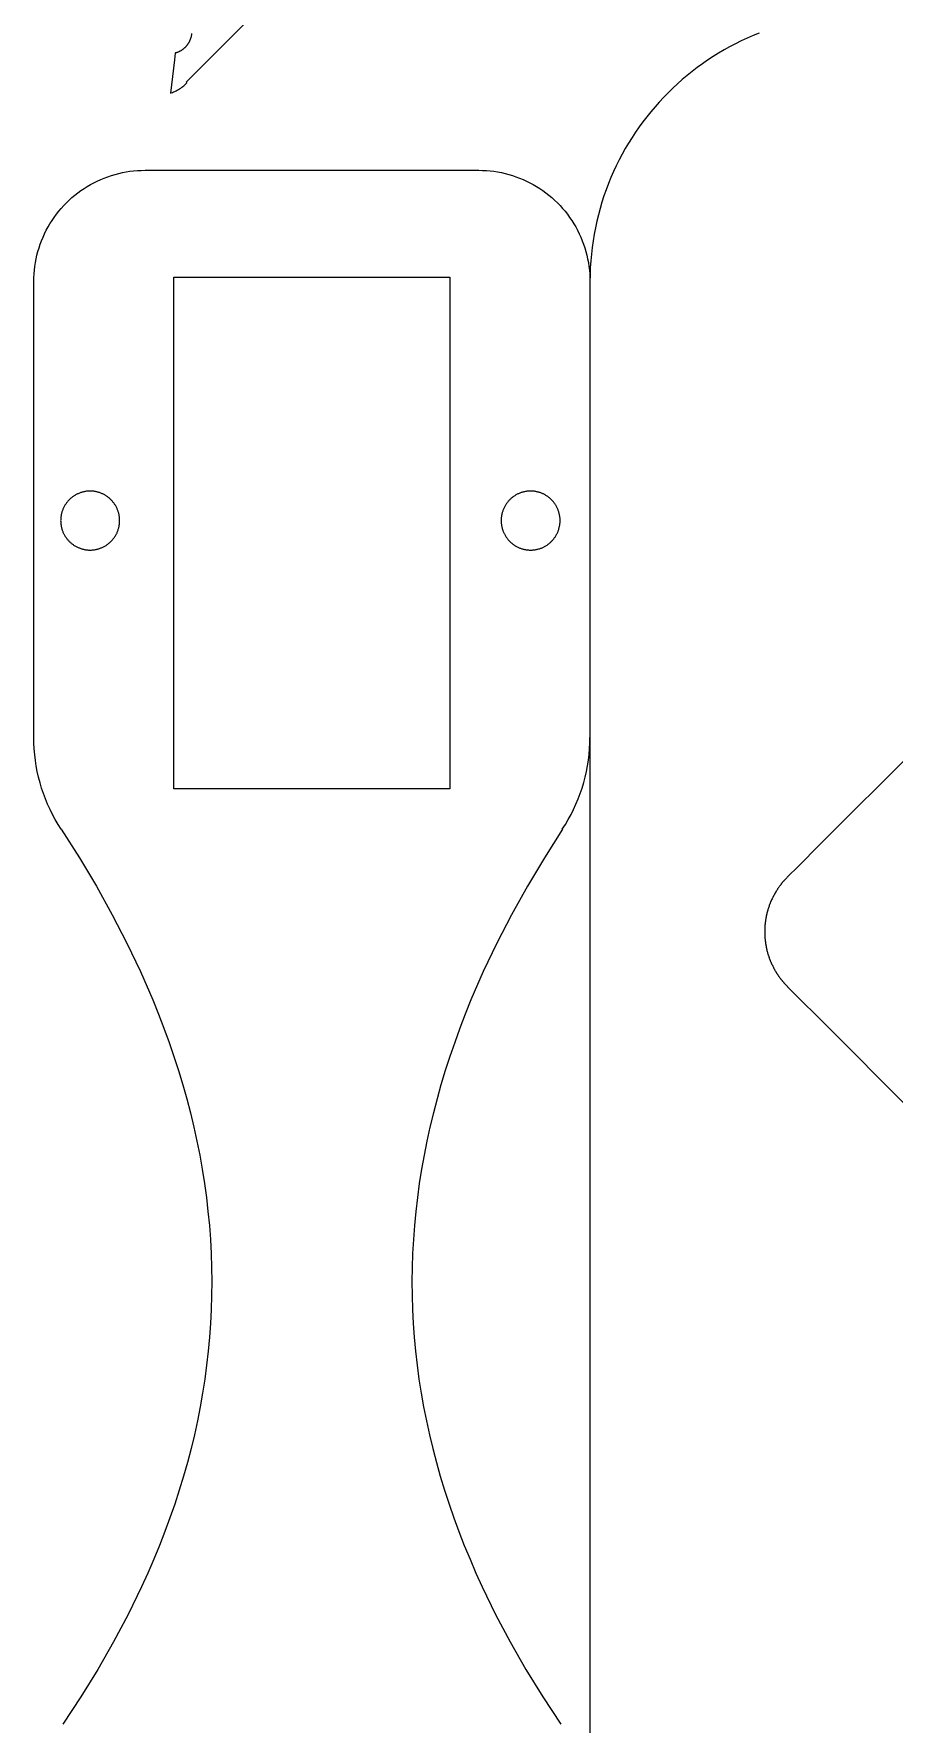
# Model space of a CAD drawing. Header units: millimetres. Extents: x -87 to 69, y -57 to 280.
# Drawn here: x -86.7 to -48, y 9.8 to 85.7 of the extents above; entities that cross this region are included whole.
import ezdxf

# ---------------------------------------------------------------- set-up
doc = ezdxf.new("R2010")
doc.units = ezdxf.units.MM
doc.header["$MEASUREMENT"] = 0
doc.layers.add('Predeterminado', color=18, linetype='Continuous', true_color=0x000000)

msp = doc.modelspace()

# ---------------------------------------------------------------- linework, layer by layer
at = {"layer": 'Predeterminado', "lineweight": 9}
for points in [[(-80.573, 83.085), (-80.544, 83.094), (-80.487, 83.114), (-80.431, 83.136), (-80.376, 83.16), (-80.321, 83.186), (-80.267, 83.213), (-80.215, 83.243), (-80.163, 83.274), (-80.113, 83.306), (-80.063, 83.341), (-80.015, 83.377), (-79.968, 83.415), (-79.922, 83.454), (-79.878, 83.495), (-79.835, 83.537), (-79.85, 83.583), (-79.849, 83.584), (-68.98, 94.511)], [(-79.623, 85.758), (-79.627, 85.722), (-79.632, 85.686), (-79.639, 85.65), (-79.647, 85.614), (-79.656, 85.579), (-79.661, 85.561), (-79.667, 85.544), (-79.673, 85.526), (-79.679, 85.509), (-79.685, 85.492), (-79.691, 85.475), (-79.698, 85.458), (-79.706, 85.441), (-79.713, 85.424), (-79.721, 85.408), (-79.729, 85.391), (-79.738, 85.375), (-79.746, 85.359), (-79.755, 85.343), (-79.765, 85.327), (-79.774, 85.311), (-79.784, 85.296), (-79.795, 85.28), (-79.805, 85.265), (-79.816, 85.25), (-79.827, 85.235), (-79.838, 85.22), (-79.85, 85.206), (-79.862, 85.192), (-79.875, 85.177), (-79.887, 85.164), (-79.9, 85.15), (-79.913, 85.136), (-79.927, 85.123), (-79.941, 85.11), (-79.955, 85.097), (-79.969, 85.085), (-79.984, 85.073), (-79.999, 85.061), (-80.014, 85.049), (-80.03, 85.037), (-80.045, 85.026), (-80.062, 85.015), (-80.078, 85.004), (-80.095, 84.994), (-80.112, 84.984), (-80.129, 84.974), (-80.147, 84.964), (-80.164, 84.955), (-80.183, 84.946), (-80.201, 84.937), (-80.22, 84.929), (-80.239, 84.921), (-80.258, 84.913), (-80.278, 84.906), (-80.298, 84.899), (-80.318, 84.892), (-80.338, 84.886), (-80.359, 84.879)], [(-54.115, 85.781), (-54.386, 85.67), (-54.654, 85.553), (-54.918, 85.43), (-55.178, 85.3), (-55.435, 85.165), (-55.688, 85.023), (-55.938, 84.876), (-56.183, 84.722), (-56.425, 84.563), (-56.662, 84.399), (-56.895, 84.229), (-57.124, 84.053), (-57.348, 83.873), (-57.568, 83.687), (-57.784, 83.495), (-57.994, 83.299), (-58.2, 83.098), (-58.401, 82.892), (-58.598, 82.681), (-58.789, 82.466), (-58.975, 82.246), (-59.156, 82.022), (-59.331, 81.793), (-59.501, 81.56), (-59.665, 81.322), (-59.824, 81.081), (-59.978, 80.835), (-60.125, 80.586), (-60.267, 80.333), (-60.402, 80.076), (-60.531, 79.815), (-60.655, 79.551), (-60.772, 79.284), (-60.882, 79.013), (-60.987, 78.739), (-61.084, 78.462), (-61.175, 78.181), (-61.26, 77.898), (-61.337, 77.612), (-61.407, 77.323), (-61.471, 77.031), (-61.527, 76.737), (-61.576, 76.441), (-61.618, 76.141), (-61.653, 75.84), (-61.68, 75.536), (-61.699, 75.231), (-61.711, 74.923), (-61.715, 74.613)], [(-80.359, 84.879), (-80.389, 84.581), (-80.389, 84.581), (-80.568, 83.082)], [(-16.775, 83.864), (-16.776, 83.862), (-16.781, 83.857), (-16.801, 83.838), (-16.878, 83.761), (-17.18, 83.459), (-18.325, 82.316), (-22.41, 78.236), (-34.808, 65.853), (-47.206, 53.47), (-51.292, 49.39), (-52.436, 48.247), (-52.738, 47.945), (-52.815, 47.868), (-52.835, 47.849), (-52.84, 47.844), (-52.842, 47.842)], [(-86.715, 74.613), (-86.712, 74.784), (-86.703, 74.954), (-86.688, 75.125), (-86.668, 75.294), (-86.642, 75.463), (-86.61, 75.63), (-86.573, 75.797), (-86.529, 75.962), (-86.48, 76.126), (-86.426, 76.288), (-86.366, 76.447), (-86.301, 76.605), (-86.23, 76.761), (-86.154, 76.914), (-86.073, 77.064), (-85.987, 77.211), (-85.896, 77.355), (-85.8, 77.497), (-85.699, 77.634), (-85.593, 77.769), (-85.483, 77.899), (-85.369, 78.026), (-85.25, 78.149), (-85.127, 78.267), (-85.001, 78.382), (-84.87, 78.492), (-84.736, 78.597), (-84.598, 78.698), (-84.457, 78.794), (-84.313, 78.885), (-84.165, 78.972), (-84.015, 79.053), (-83.862, 79.129), (-83.707, 79.199), (-83.549, 79.265), (-83.389, 79.325), (-83.227, 79.379), (-83.064, 79.428), (-82.899, 79.471), (-82.732, 79.509), (-82.564, 79.54), (-82.396, 79.567), (-82.226, 79.587), (-82.056, 79.602), (-81.885, 79.61), (-81.715, 79.613)], [(-81.715, 79.613), (-66.715, 79.613)], [(-66.715, 79.613), (-66.544, 79.61), (-66.373, 79.602), (-66.203, 79.587), (-66.034, 79.567), (-65.865, 79.54), (-65.697, 79.509), (-65.531, 79.471), (-65.366, 79.428), (-65.202, 79.379), (-65.04, 79.325), (-64.88, 79.265), (-64.723, 79.199), (-64.567, 79.129), (-64.414, 79.053), (-64.264, 78.972), (-64.117, 78.885), (-63.972, 78.794), (-63.831, 78.698), (-63.694, 78.597), (-63.559, 78.492), (-63.429, 78.382), (-63.302, 78.267), (-63.179, 78.149), (-63.061, 78.026), (-62.946, 77.899), (-62.836, 77.769), (-62.731, 77.634), (-62.63, 77.497), (-62.534, 77.355), (-62.443, 77.211), (-62.356, 77.064), (-62.275, 76.914), (-62.199, 76.761), (-62.129, 76.605), (-62.063, 76.447), (-62.003, 76.288), (-61.949, 76.126), (-61.9, 75.962), (-61.857, 75.797), (-61.819, 75.63), (-61.787, 75.463), (-61.761, 75.294), (-61.741, 75.125), (-61.726, 74.954), (-61.718, 74.784), (-61.715, 74.613)], [(-86.715, 54.112), (-86.715, 74.613)], [(-61.715, 74.613), (-61.715, 74.608), (-61.715, 74.591), (-61.715, 74.526), (-61.715, 74.269), (-61.715, 73.265), (-61.715, 69.453), (-61.715, 55.849), (-61.715, 14.569), (-61.715, -26.711), (-61.715, -40.315), (-61.715, -44.126), (-61.715, -45.13), (-61.715, -45.388), (-61.715, -45.453), (-61.715, -45.469), (-61.715, -45.475)], [(-61.715, 74.613), (-61.715, 54.124)], [(-85.482, 49.993), (-84.665, 48.71), (-83.9, 47.429), (-83.188, 46.149), (-82.528, 44.872), (-81.921, 43.595), (-81.367, 42.321), (-81.109, 41.684), (-80.865, 41.048), (-80.634, 40.412), (-80.416, 39.777), (-80.211, 39.142), (-80.019, 38.507), (-79.84, 37.873), (-79.675, 37.239), (-79.522, 36.606), (-79.383, 35.973), (-79.257, 35.34), (-79.144, 34.708), (-79.045, 34.077), (-78.958, 33.445), (-78.885, 32.815), (-78.824, 32.184), (-78.777, 31.554), (-78.743, 30.925), (-78.722, 30.295), (-78.715, 29.667), (-78.72, 29.038), (-78.739, 28.41), (-78.771, 27.783), (-78.815, 27.156), (-78.874, 26.529), (-78.945, 25.903), (-79.029, 25.277), (-79.127, 24.652), (-79.237, 24.027), (-79.361, 23.402), (-79.498, 22.778), (-79.648, 22.154), (-79.811, 21.531), (-79.988, 20.908), (-80.177, 20.285), (-80.38, 19.663), (-80.596, 19.041), (-80.825, 18.42), (-81.067, 17.799), (-81.322, 17.179), (-81.59, 16.559), (-81.872, 15.939), (-82.475, 14.701), (-83.13, 13.465), (-83.837, 12.23), (-84.598, 10.997), (-85.411, 9.766)], [(-62.947, 49.993), (-63.765, 48.71), (-64.529, 47.429), (-65.242, 46.149), (-65.901, 44.872), (-66.508, 43.595), (-67.063, 42.321), (-67.32, 41.684), (-67.565, 41.048), (-67.796, 40.412), (-68.014, 39.777), (-68.219, 39.142), (-68.411, 38.507), (-68.589, 37.873), (-68.755, 37.239), (-68.907, 36.606), (-69.046, 35.973), (-69.172, 35.34), (-69.285, 34.708), (-69.385, 34.077), (-69.471, 33.445), (-69.545, 32.815), (-69.605, 32.184), (-69.652, 31.554), (-69.686, 30.925), (-69.707, 30.295), (-69.715, 29.667), (-69.709, 29.038), (-69.691, 28.41), (-69.659, 27.783), (-69.614, 27.156), (-69.556, 26.529), (-69.485, 25.903), (-69.4, 25.277), (-69.303, 24.652), (-69.192, 24.027), (-69.068, 23.402), (-68.931, 22.778), (-68.781, 22.154), (-68.618, 21.531), (-68.442, 20.908), (-68.252, 20.285), (-68.05, 19.663), (-67.834, 19.041), (-67.605, 18.42), (-67.363, 17.799), (-67.107, 17.179), (-66.839, 16.559), (-66.557, 15.939), (-65.955, 14.701), (-65.3, 13.465), (-64.592, 12.23), (-63.832, 10.997), (-63.019, 9.766)], [(-53.354, 47.191), (-53.354, 47.191), (-53.354, 47.191), (-53.354, 47.191), (-53.354, 47.19), (-53.356, 47.187), (-53.363, 47.175), (-53.384, 47.14), (-53.404, 47.105), (-53.411, 47.093), (-53.413, 47.09), (-53.414, 47.089), (-53.414, 47.089), (-53.414, 47.089), (-53.414, 47.089)], [(-53.29, 47.291), (-53.29, 47.291), (-53.29, 47.291), (-53.29, 47.291), (-53.291, 47.29), (-53.293, 47.287), (-53.3, 47.276), (-53.322, 47.241), (-53.344, 47.207), (-53.351, 47.196), (-53.353, 47.192), (-53.354, 47.191), (-53.354, 47.191), (-53.354, 47.191), (-53.354, 47.191)], [(-53.223, 47.389), (-53.223, 47.389), (-53.223, 47.389), (-53.223, 47.389), (-53.224, 47.388), (-53.226, 47.385), (-53.234, 47.374), (-53.257, 47.34), (-53.28, 47.307), (-53.287, 47.296), (-53.289, 47.293), (-53.29, 47.292), (-53.29, 47.292), (-53.29, 47.292), (-53.29, 47.291)], [(-53.153, 47.485), (-53.153, 47.485), (-53.153, 47.485), (-53.153, 47.485), (-53.154, 47.484), (-53.156, 47.481), (-53.164, 47.47), (-53.188, 47.437), (-53.212, 47.404), (-53.22, 47.394), (-53.223, 47.391), (-53.223, 47.39), (-53.223, 47.39), (-53.223, 47.39), (-53.223, 47.389)], [(-53.08, 47.578), (-53.08, 47.578), (-53.08, 47.578), (-53.08, 47.578), (-53.081, 47.577), (-53.083, 47.574), (-53.091, 47.564), (-53.116, 47.532), (-53.142, 47.5), (-53.15, 47.489), (-53.152, 47.486), (-53.153, 47.485), (-53.153, 47.485), (-53.153, 47.485), (-53.153, 47.485)], [(-53.003, 47.669), (-53.003, 47.669), (-53.003, 47.669), (-53.003, 47.669), (-53.004, 47.668), (-53.006, 47.665), (-53.015, 47.655), (-53.041, 47.624), (-53.068, 47.593), (-53.076, 47.582), (-53.079, 47.58), (-53.079, 47.579), (-53.08, 47.579), (-53.08, 47.579), (-53.08, 47.578)], [(-52.842, 47.842), (-52.842, 47.842), (-52.842, 47.842), (-52.842, 47.842), (-52.842, 47.842), (-52.843, 47.84), (-52.848, 47.835), (-52.867, 47.815), (-52.922, 47.756), (-52.978, 47.696), (-52.996, 47.677), (-53.001, 47.671), (-53.003, 47.67), (-53.003, 47.669), (-53.003, 47.669), (-53.003, 47.669), (-53.003, 47.669)], [(-53.698, 46.437), (-53.698, 46.437), (-53.698, 46.437), (-53.698, 46.437), (-53.698, 46.436), (-53.699, 46.432), (-53.703, 46.419), (-53.715, 46.38), (-53.726, 46.341), (-53.73, 46.328), (-53.731, 46.324), (-53.731, 46.324), (-53.731, 46.323), (-53.732, 46.323), (-53.732, 46.323)], [(-53.66, 46.549), (-53.66, 46.549), (-53.66, 46.549), (-53.66, 46.549), (-53.66, 46.548), (-53.661, 46.545), (-53.665, 46.532), (-53.678, 46.493), (-53.692, 46.454), (-53.696, 46.442), (-53.697, 46.438), (-53.697, 46.437), (-53.697, 46.437), (-53.698, 46.437), (-53.698, 46.437)], [(-53.618, 46.66), (-53.618, 46.66), (-53.618, 46.66), (-53.618, 46.66), (-53.618, 46.659), (-53.62, 46.656), (-53.624, 46.643), (-53.639, 46.605), (-53.653, 46.567), (-53.658, 46.554), (-53.659, 46.551), (-53.659, 46.55), (-53.659, 46.549), (-53.66, 46.549), (-53.66, 46.549)], [(-53.572, 46.77), (-53.572, 46.77), (-53.572, 46.77), (-53.572, 46.77), (-53.573, 46.769), (-53.574, 46.765), (-53.579, 46.753), (-53.595, 46.715), (-53.611, 46.678), (-53.616, 46.665), (-53.617, 46.662), (-53.618, 46.661), (-53.618, 46.661), (-53.618, 46.661), (-53.618, 46.66)], [(-53.523, 46.878), (-53.523, 46.878), (-53.523, 46.878), (-53.523, 46.878), (-53.524, 46.877), (-53.525, 46.873), (-53.531, 46.861), (-53.548, 46.824), (-53.565, 46.787), (-53.57, 46.775), (-53.572, 46.771), (-53.572, 46.77), (-53.572, 46.77), (-53.572, 46.77), (-53.572, 46.77)], [(-53.47, 46.984), (-53.47, 46.984), (-53.47, 46.984), (-53.47, 46.984), (-53.471, 46.983), (-53.472, 46.98), (-53.478, 46.968), (-53.497, 46.931), (-53.515, 46.895), (-53.521, 46.883), (-53.522, 46.879), (-53.523, 46.878), (-53.523, 46.878), (-53.523, 46.878), (-53.523, 46.878)], [(-53.414, 47.089), (-53.414, 47.089), (-53.414, 47.089), (-53.414, 47.088), (-53.414, 47.088), (-53.416, 47.084), (-53.423, 47.072), (-53.442, 47.037), (-53.461, 47.001), (-53.468, 46.989), (-53.469, 46.986), (-53.47, 46.985), (-53.47, 46.984), (-53.47, 46.984), (-53.47, 46.984)], [(-53.853, 45.623), (-53.853, 45.623), (-53.853, 45.623), (-53.853, 45.622), (-53.853, 45.621), (-53.853, 45.618), (-53.854, 45.604), (-53.856, 45.563), (-53.858, 45.523), (-53.859, 45.509), (-53.859, 45.505), (-53.859, 45.504), (-53.859, 45.504), (-53.859, 45.504), (-53.859, 45.504)], [(-53.843, 45.741), (-53.843, 45.741), (-53.843, 45.741), (-53.843, 45.741), (-53.843, 45.74), (-53.843, 45.736), (-53.844, 45.722), (-53.848, 45.682), (-53.851, 45.641), (-53.852, 45.628), (-53.853, 45.624), (-53.853, 45.623), (-53.853, 45.623), (-53.853, 45.623), (-53.853, 45.623)], [(-53.828, 45.859), (-53.828, 45.859), (-53.828, 45.859), (-53.828, 45.858), (-53.829, 45.857), (-53.829, 45.854), (-53.831, 45.84), (-53.836, 45.8), (-53.84, 45.759), (-53.842, 45.746), (-53.842, 45.742), (-53.843, 45.741), (-53.843, 45.741), (-53.843, 45.741), (-53.843, 45.741)], [(-53.81, 45.976), (-53.81, 45.976), (-53.81, 45.976), (-53.81, 45.976), (-53.81, 45.975), (-53.811, 45.971), (-53.813, 45.958), (-53.819, 45.917), (-53.826, 45.877), (-53.828, 45.864), (-53.828, 45.86), (-53.828, 45.859), (-53.828, 45.859), (-53.828, 45.859), (-53.828, 45.859)], [(-53.788, 46.093), (-53.788, 46.093), (-53.788, 46.093), (-53.788, 46.092), (-53.788, 46.091), (-53.789, 46.088), (-53.791, 46.074), (-53.799, 46.034), (-53.807, 45.994), (-53.809, 45.981), (-53.81, 45.977), (-53.81, 45.976), (-53.81, 45.976), (-53.81, 45.976), (-53.81, 45.976)], [(-53.762, 46.208), (-53.762, 46.208), (-53.762, 46.208), (-53.762, 46.208), (-53.762, 46.207), (-53.763, 46.203), (-53.766, 46.19), (-53.775, 46.15), (-53.784, 46.111), (-53.787, 46.098), (-53.788, 46.094), (-53.788, 46.093), (-53.788, 46.093), (-53.788, 46.093), (-53.788, 46.093)], [(-53.732, 46.323), (-53.732, 46.323), (-53.732, 46.323), (-53.732, 46.323), (-53.732, 46.322), (-53.733, 46.318), (-53.736, 46.305), (-53.747, 46.266), (-53.757, 46.226), (-53.76, 46.213), (-53.761, 46.21), (-53.762, 46.209), (-53.762, 46.208), (-53.762, 46.208), (-53.762, 46.208)], [(-53.859, 45.504), (-53.859, 45.504), (-53.859, 45.504), (-53.859, 45.504), (-53.859, 45.503), (-53.859, 45.499), (-53.859, 45.486), (-53.86, 45.445), (-53.861, 45.404), (-53.861, 45.391), (-53.861, 45.387), (-53.861, 45.386), (-53.861, 45.385), (-53.861, 45.385), (-53.861, 45.385)], [(-53.861, 45.385), (-53.861, 45.385), (-53.861, 45.385), (-53.861, 45.385), (-53.861, 45.384), (-53.861, 45.38), (-53.861, 45.367), (-53.86, 45.326), (-53.86, 45.285), (-53.859, 45.272), (-53.859, 45.268), (-53.859, 45.267), (-53.859, 45.267), (-53.859, 45.267), (-53.859, 45.267)], [(-53.859, 45.267), (-53.859, 45.267), (-53.859, 45.267), (-53.859, 45.266), (-53.859, 45.265), (-53.859, 45.262), (-53.858, 45.248), (-53.856, 45.208), (-53.854, 45.167), (-53.853, 45.153), (-53.853, 45.15), (-53.853, 45.149), (-53.853, 45.148), (-53.853, 45.148), (-53.853, 45.148)], [(-53.853, 45.148), (-53.853, 45.148), (-53.853, 45.148), (-53.853, 45.148), (-53.853, 45.147), (-53.853, 45.143), (-53.852, 45.13), (-53.848, 45.089), (-53.845, 45.048), (-53.844, 45.035), (-53.843, 45.031), (-53.843, 45.03), (-53.843, 45.03), (-53.843, 45.03), (-53.843, 45.03)], [(-53.843, 45.03), (-53.843, 45.03), (-53.843, 45.03), (-53.843, 45.03), (-53.843, 45.029), (-53.843, 45.025), (-53.841, 45.011), (-53.836, 44.971), (-53.831, 44.931), (-53.83, 44.917), (-53.829, 44.913), (-53.829, 44.912), (-53.829, 44.912), (-53.829, 44.912), (-53.829, 44.912)], [(-53.829, 44.912), (-53.829, 44.912), (-53.829, 44.912), (-53.829, 44.912), (-53.829, 44.911), (-53.828, 44.907), (-53.826, 44.894), (-53.82, 44.853), (-53.814, 44.813), (-53.812, 44.8), (-53.811, 44.796), (-53.811, 44.795), (-53.811, 44.795), (-53.811, 44.795), (-53.811, 44.795)], [(-53.811, 44.795), (-53.811, 44.795), (-53.811, 44.795), (-53.811, 44.794), (-53.811, 44.793), (-53.81, 44.79), (-53.808, 44.777), (-53.8, 44.736), (-53.792, 44.696), (-53.79, 44.683), (-53.789, 44.679), (-53.789, 44.678), (-53.789, 44.678), (-53.789, 44.678), (-53.789, 44.678)], [(-53.789, 44.678), (-53.789, 44.678), (-53.789, 44.678), (-53.789, 44.678), (-53.789, 44.677), (-53.788, 44.673), (-53.785, 44.66), (-53.776, 44.62), (-53.767, 44.58), (-53.764, 44.567), (-53.763, 44.564), (-53.763, 44.563), (-53.763, 44.562), (-53.763, 44.562), (-53.763, 44.562)], [(-53.763, 44.562), (-53.763, 44.562), (-53.763, 44.562), (-53.763, 44.562), (-53.763, 44.561), (-53.762, 44.557), (-53.758, 44.544), (-53.748, 44.505), (-53.738, 44.465), (-53.734, 44.452), (-53.733, 44.449), (-53.733, 44.448), (-53.733, 44.448), (-53.733, 44.448), (-53.733, 44.447)], [(-53.733, 44.447), (-53.733, 44.447), (-53.733, 44.447), (-53.733, 44.447), (-53.733, 44.446), (-53.731, 44.443), (-53.728, 44.43), (-53.716, 44.391), (-53.704, 44.352), (-53.7, 44.339), (-53.699, 44.335), (-53.699, 44.334), (-53.699, 44.334), (-53.699, 44.334), (-53.699, 44.334)], [(-53.699, 44.334), (-53.699, 44.334), (-53.699, 44.334), (-53.699, 44.333), (-53.699, 44.333), (-53.697, 44.329), (-53.693, 44.316), (-53.68, 44.278), (-53.667, 44.239), (-53.663, 44.226), (-53.662, 44.222), (-53.661, 44.222), (-53.661, 44.221), (-53.661, 44.221), (-53.661, 44.221)], [(-53.661, 44.221), (-53.661, 44.221), (-53.661, 44.221), (-53.661, 44.221), (-53.661, 44.22), (-53.66, 44.216), (-53.655, 44.204), (-53.641, 44.166), (-53.626, 44.127), (-53.621, 44.115), (-53.62, 44.111), (-53.62, 44.11), (-53.62, 44.11), (-53.62, 44.11), (-53.62, 44.11)], [(-53.62, 44.11), (-53.62, 44.11), (-53.62, 44.11), (-53.62, 44.11), (-53.619, 44.109), (-53.618, 44.105), (-53.613, 44.093), (-53.597, 44.055), (-53.581, 44.018), (-53.576, 44.005), (-53.575, 44.002), (-53.575, 44.001), (-53.574, 44), (-53.574, 44), (-53.574, 44)], [(-53.574, 44), (-53.574, 44), (-53.574, 44), (-53.574, 44), (-53.574, 43.999), (-53.572, 43.996), (-53.567, 43.984), (-53.55, 43.946), (-53.533, 43.909), (-53.527, 43.897), (-53.526, 43.894), (-53.525, 43.893), (-53.525, 43.892), (-53.525, 43.892), (-53.525, 43.892)], [(-53.525, 43.892), (-53.525, 43.892), (-53.525, 43.892), (-53.525, 43.892), (-53.525, 43.891), (-53.523, 43.888), (-53.517, 43.876), (-53.499, 43.839), (-53.481, 43.803), (-53.475, 43.79), (-53.473, 43.787), (-53.473, 43.786), (-53.473, 43.786), (-53.473, 43.786), (-53.473, 43.786)], [(-53.473, 43.786), (-53.472, 43.786), (-53.472, 43.786), (-53.472, 43.786), (-53.472, 43.785), (-53.47, 43.781), (-53.464, 43.77), (-53.444, 43.734), (-53.425, 43.698), (-53.419, 43.686), (-53.417, 43.683), (-53.416, 43.682), (-53.416, 43.682), (-53.416, 43.682), (-53.416, 43.681)], [(-53.416, 43.681), (-53.416, 43.681), (-53.416, 43.681), (-53.416, 43.681), (-53.416, 43.68), (-53.414, 43.677), (-53.407, 43.665), (-53.386, 43.63), (-53.366, 43.595), (-53.359, 43.583), (-53.357, 43.58), (-53.356, 43.579), (-53.356, 43.579), (-53.356, 43.579), (-53.356, 43.579)], [(-53.356, 43.579), (-53.356, 43.579), (-53.356, 43.579), (-53.356, 43.579), (-53.356, 43.578), (-53.354, 43.575), (-53.346, 43.563), (-53.325, 43.529), (-53.303, 43.494), (-53.296, 43.483), (-53.294, 43.48), (-53.293, 43.479), (-53.293, 43.479), (-53.293, 43.479), (-53.293, 43.479)], [(-53.293, 43.479), (-53.293, 43.479), (-53.293, 43.479), (-53.293, 43.478), (-53.292, 43.477), (-53.29, 43.474), (-53.283, 43.463), (-53.26, 43.429), (-53.237, 43.396), (-53.229, 43.385), (-53.227, 43.382), (-53.226, 43.381), (-53.226, 43.38), (-53.226, 43.38), (-53.226, 43.38)], [(-53.226, 43.38), (-53.226, 43.38), (-53.226, 43.38), (-53.226, 43.38), (-53.226, 43.379), (-53.223, 43.376), (-53.215, 43.365), (-53.191, 43.333), (-53.167, 43.3), (-53.159, 43.289), (-53.157, 43.286), (-53.156, 43.285), (-53.156, 43.285), (-53.156, 43.285), (-53.156, 43.285)], [(-53.156, 43.285), (-53.156, 43.285), (-53.156, 43.285), (-53.156, 43.284), (-53.155, 43.284), (-53.153, 43.281), (-53.145, 43.27), (-53.12, 43.238), (-53.094, 43.206), (-53.086, 43.195), (-53.084, 43.192), (-53.083, 43.191), (-53.083, 43.191), (-53.083, 43.191), (-53.083, 43.191)], [(-53.083, 43.191), (-53.083, 43.191), (-53.083, 43.191), (-53.083, 43.191), (-53.082, 43.19), (-53.08, 43.187), (-53.071, 43.177), (-53.045, 43.146), (-53.019, 43.115), (-53.01, 43.104), (-53.007, 43.101), (-53.007, 43.101), (-53.007, 43.1), (-53.007, 43.1), (-53.007, 43.1)], [(-53.007, 43.1), (-53.007, 43.1), (-53.007, 43.1), (-53.006, 43.1), (-53.006, 43.099), (-53.003, 43.097), (-52.994, 43.087), (-52.967, 43.056), (-52.94, 43.026), (-52.931, 43.016), (-52.928, 43.013), (-52.927, 43.012), (-52.927, 43.012), (-52.927, 43.012), (-52.927, 43.012)], [(-52.927, 43.012), (-52.927, 43.012), (-52.927, 43.012), (-52.927, 43.012), (-52.926, 43.011), (-52.924, 43.009), (-52.914, 42.999), (-52.886, 42.969), (-52.857, 42.94), (-52.848, 42.93), (-52.846, 42.928), (-52.845, 42.927), (-52.845, 42.927), (-52.845, 42.927), (-52.845, 42.927)], [(-52.845, 42.927), (-52.843, 42.925), (-52.838, 42.92), (-52.818, 42.901), (-52.741, 42.823), (-52.44, 42.522), (-51.297, 41.377), (-47.216, 37.291), (-34.834, 24.893), (-22.451, 12.496), (-18.37, 8.41), (-17.227, 7.265), (-16.926, 6.964), (-16.849, 6.886), (-16.829, 6.867), (-16.824, 6.862), (-16.823, 6.86)]]:
    msp.add_lwpolyline(points, dxfattribs=at)
for points in [[(-68.015, 51.81), (-80.415, 51.81), (-80.415, 51.811), (-80.415, 74.81), (-80.414, 74.81), (-68.015, 74.81), (-68.015, 74.809)], [(-84.183, 62.543), (-84.148, 62.543), (-84.114, 62.544), (-84.081, 62.546), (-84.047, 62.549), (-84.014, 62.553), (-83.981, 62.558), (-83.948, 62.563), (-83.916, 62.57), (-83.883, 62.577), (-83.851, 62.584), (-83.82, 62.593), (-83.789, 62.602), (-83.758, 62.612), (-83.727, 62.623), (-83.697, 62.635), (-83.667, 62.647), (-83.637, 62.66), (-83.608, 62.673), (-83.579, 62.688), (-83.551, 62.703), (-83.523, 62.718), (-83.496, 62.734), (-83.468, 62.751), (-83.442, 62.769), (-83.416, 62.787), (-83.39, 62.806), (-83.365, 62.825), (-83.34, 62.845), (-83.315, 62.866), (-83.292, 62.887), (-83.268, 62.908), (-83.246, 62.931), (-83.223, 62.953), (-83.202, 62.977), (-83.181, 63), (-83.16, 63.025), (-83.14, 63.05), (-83.121, 63.075), (-83.102, 63.101), (-83.084, 63.127), (-83.066, 63.153), (-83.049, 63.181), (-83.033, 63.208), (-83.018, 63.236), (-83.003, 63.264), (-82.988, 63.293), (-82.975, 63.322), (-82.962, 63.352), (-82.95, 63.382), (-82.938, 63.412), (-82.927, 63.443), (-82.917, 63.474), (-82.908, 63.505), (-82.899, 63.536), (-82.892, 63.568), (-82.885, 63.601), (-82.878, 63.633), (-82.873, 63.666), (-82.868, 63.699), (-82.864, 63.732), (-82.861, 63.766), (-82.859, 63.799), (-82.858, 63.833), (-82.858, 63.868), (-82.858, 63.902), (-82.859, 63.936), (-82.861, 63.97), (-82.864, 64.003), (-82.868, 64.036), (-82.873, 64.069), (-82.878, 64.102), (-82.885, 64.135), (-82.892, 64.167), (-82.899, 64.199), (-82.908, 64.23), (-82.917, 64.262), (-82.927, 64.293), (-82.938, 64.323), (-82.95, 64.353), (-82.962, 64.383), (-82.975, 64.413), (-82.988, 64.442), (-83.003, 64.471), (-83.018, 64.499), (-83.033, 64.527), (-83.049, 64.555), (-83.066, 64.582), (-83.084, 64.608), (-83.102, 64.635), (-83.121, 64.66), (-83.14, 64.686), (-83.16, 64.71), (-83.181, 64.735), (-83.202, 64.758), (-83.223, 64.782), (-83.246, 64.804), (-83.268, 64.827), (-83.292, 64.848), (-83.315, 64.869), (-83.34, 64.89), (-83.365, 64.91), (-83.39, 64.929), (-83.416, 64.948), (-83.442, 64.966), (-83.468, 64.984), (-83.496, 65.001), (-83.523, 65.017), (-83.551, 65.033), (-83.579, 65.048), (-83.608, 65.062), (-83.637, 65.075), (-83.667, 65.088), (-83.697, 65.101), (-83.727, 65.112), (-83.758, 65.123), (-83.789, 65.133), (-83.82, 65.142), (-83.851, 65.151), (-83.883, 65.159), (-83.916, 65.166), (-83.948, 65.172), (-83.981, 65.177), (-84.014, 65.182), (-84.047, 65.186), (-84.081, 65.189), (-84.114, 65.191), (-84.148, 65.192), (-84.183, 65.193), (-84.217, 65.192), (-84.251, 65.191), (-84.285, 65.189), (-84.318, 65.186), (-84.351, 65.182), (-84.384, 65.177), (-84.417, 65.172), (-84.45, 65.166), (-84.482, 65.159), (-84.514, 65.151), (-84.545, 65.142), (-84.577, 65.133), (-84.608, 65.123), (-84.638, 65.112), (-84.668, 65.101), (-84.698, 65.088), (-84.728, 65.075), (-84.757, 65.062), (-84.786, 65.048), (-84.814, 65.033), (-84.842, 65.017), (-84.87, 65.001), (-84.897, 64.984), (-84.923, 64.966), (-84.95, 64.948), (-84.975, 64.929), (-85.001, 64.91), (-85.025, 64.89), (-85.05, 64.869), (-85.074, 64.848), (-85.097, 64.827), (-85.12, 64.804), (-85.142, 64.782), (-85.163, 64.758), (-85.185, 64.735), (-85.205, 64.71), (-85.225, 64.686), (-85.244, 64.66), (-85.263, 64.635), (-85.281, 64.608), (-85.299, 64.582), (-85.316, 64.555), (-85.332, 64.527), (-85.348, 64.499), (-85.363, 64.471), (-85.377, 64.442), (-85.391, 64.413), (-85.403, 64.383), (-85.416, 64.353), (-85.427, 64.323), (-85.438, 64.293), (-85.448, 64.262), (-85.457, 64.23), (-85.466, 64.199), (-85.474, 64.167), (-85.481, 64.135), (-85.487, 64.102), (-85.492, 64.069), (-85.497, 64.036), (-85.501, 64.003), (-85.504, 63.97), (-85.506, 63.936), (-85.507, 63.902), (-85.508, 63.868), (-85.507, 63.833), (-85.506, 63.799), (-85.504, 63.766), (-85.501, 63.732), (-85.497, 63.699), (-85.492, 63.666), (-85.487, 63.633), (-85.481, 63.601), (-85.474, 63.568), (-85.466, 63.536), (-85.457, 63.505), (-85.448, 63.474), (-85.438, 63.443), (-85.427, 63.412), (-85.416, 63.382), (-85.403, 63.352), (-85.391, 63.322), (-85.377, 63.293), (-85.363, 63.264), (-85.348, 63.236), (-85.332, 63.208), (-85.316, 63.181), (-85.299, 63.153), (-85.281, 63.127), (-85.263, 63.101), (-85.244, 63.075), (-85.225, 63.05), (-85.205, 63.025), (-85.185, 63), (-85.163, 62.977), (-85.142, 62.953), (-85.12, 62.931), (-85.097, 62.908), (-85.074, 62.887), (-85.05, 62.866), (-85.025, 62.845), (-85.001, 62.825), (-84.975, 62.806), (-84.95, 62.787), (-84.923, 62.769), (-84.897, 62.751), (-84.87, 62.734), (-84.842, 62.718), (-84.814, 62.703), (-84.786, 62.688), (-84.757, 62.673), (-84.728, 62.66), (-84.698, 62.647), (-84.668, 62.635), (-84.638, 62.623), (-84.608, 62.612), (-84.577, 62.602), (-84.545, 62.593), (-84.514, 62.584), (-84.482, 62.577), (-84.45, 62.57), (-84.417, 62.563), (-84.384, 62.558), (-84.351, 62.553), (-84.318, 62.549), (-84.285, 62.546), (-84.251, 62.544), (-84.217, 62.543)], [(-64.383, 62.542), (-64.348, 62.543), (-64.314, 62.544), (-64.281, 62.546), (-64.247, 62.549), (-64.214, 62.553), (-64.181, 62.558), (-64.148, 62.563), (-64.116, 62.569), (-64.083, 62.576), (-64.051, 62.584), (-64.02, 62.593), (-63.989, 62.602), (-63.958, 62.612), (-63.927, 62.623), (-63.897, 62.634), (-63.867, 62.647), (-63.837, 62.659), (-63.808, 62.673), (-63.779, 62.687), (-63.751, 62.702), (-63.723, 62.718), (-63.696, 62.734), (-63.668, 62.751), (-63.642, 62.769), (-63.616, 62.787), (-63.59, 62.806), (-63.565, 62.825), (-63.54, 62.845), (-63.515, 62.865), (-63.492, 62.887), (-63.468, 62.908), (-63.446, 62.93), (-63.423, 62.953), (-63.402, 62.976), (-63.381, 63), (-63.36, 63.025), (-63.34, 63.049), (-63.321, 63.075), (-63.302, 63.1), (-63.284, 63.127), (-63.266, 63.153), (-63.249, 63.18), (-63.233, 63.208), (-63.218, 63.236), (-63.203, 63.264), (-63.188, 63.293), (-63.175, 63.322), (-63.162, 63.352), (-63.15, 63.382), (-63.138, 63.412), (-63.127, 63.442), (-63.117, 63.473), (-63.108, 63.505), (-63.099, 63.536), (-63.092, 63.568), (-63.085, 63.6), (-63.078, 63.633), (-63.073, 63.666), (-63.068, 63.699), (-63.064, 63.732), (-63.061, 63.765), (-63.059, 63.799), (-63.058, 63.833), (-63.058, 63.867), (-63.058, 63.902), (-63.059, 63.936), (-63.061, 63.969), (-63.064, 64.003), (-63.068, 64.036), (-63.073, 64.069), (-63.078, 64.102), (-63.085, 64.134), (-63.092, 64.167), (-63.099, 64.199), (-63.108, 64.23), (-63.117, 64.261), (-63.127, 64.292), (-63.138, 64.323), (-63.15, 64.353), (-63.162, 64.383), (-63.175, 64.413), (-63.188, 64.442), (-63.203, 64.471), (-63.218, 64.499), (-63.233, 64.527), (-63.249, 64.554), (-63.266, 64.581), (-63.284, 64.608), (-63.302, 64.634), (-63.321, 64.66), (-63.34, 64.685), (-63.36, 64.71), (-63.381, 64.734), (-63.402, 64.758), (-63.423, 64.781), (-63.446, 64.804), (-63.468, 64.826), (-63.492, 64.848), (-63.515, 64.869), (-63.54, 64.89), (-63.565, 64.91), (-63.59, 64.929), (-63.616, 64.948), (-63.642, 64.966), (-63.668, 64.984), (-63.696, 65), (-63.723, 65.017), (-63.751, 65.032), (-63.779, 65.047), (-63.808, 65.062), (-63.837, 65.075), (-63.867, 65.088), (-63.897, 65.1), (-63.927, 65.112), (-63.958, 65.123), (-63.989, 65.133), (-64.02, 65.142), (-64.051, 65.151), (-64.083, 65.158), (-64.116, 65.165), (-64.148, 65.172), (-64.181, 65.177), (-64.214, 65.182), (-64.247, 65.185), (-64.281, 65.188), (-64.314, 65.191), (-64.348, 65.192), (-64.383, 65.192), (-64.417, 65.192), (-64.451, 65.191), (-64.485, 65.188), (-64.518, 65.185), (-64.551, 65.182), (-64.584, 65.177), (-64.617, 65.172), (-64.65, 65.165), (-64.682, 65.158), (-64.714, 65.151), (-64.745, 65.142), (-64.777, 65.133), (-64.808, 65.123), (-64.838, 65.112), (-64.868, 65.1), (-64.898, 65.088), (-64.928, 65.075), (-64.957, 65.062), (-64.986, 65.047), (-65.014, 65.032), (-65.042, 65.017), (-65.07, 65), (-65.097, 64.984), (-65.123, 64.966), (-65.15, 64.948), (-65.175, 64.929), (-65.201, 64.91), (-65.225, 64.89), (-65.25, 64.869), (-65.274, 64.848), (-65.297, 64.826), (-65.32, 64.804), (-65.342, 64.781), (-65.363, 64.758), (-65.385, 64.734), (-65.405, 64.71), (-65.425, 64.685), (-65.444, 64.66), (-65.463, 64.634), (-65.481, 64.608), (-65.499, 64.581), (-65.516, 64.554), (-65.532, 64.527), (-65.548, 64.499), (-65.563, 64.471), (-65.577, 64.442), (-65.591, 64.413), (-65.603, 64.383), (-65.616, 64.353), (-65.627, 64.323), (-65.638, 64.292), (-65.648, 64.261), (-65.657, 64.23), (-65.666, 64.199), (-65.674, 64.167), (-65.681, 64.134), (-65.687, 64.102), (-65.692, 64.069), (-65.697, 64.036), (-65.701, 64.003), (-65.704, 63.969), (-65.706, 63.936), (-65.707, 63.902), (-65.708, 63.867), (-65.707, 63.833), (-65.706, 63.799), (-65.704, 63.765), (-65.701, 63.732), (-65.697, 63.699), (-65.692, 63.666), (-65.687, 63.633), (-65.681, 63.6), (-65.674, 63.568), (-65.666, 63.536), (-65.657, 63.505), (-65.648, 63.473), (-65.638, 63.442), (-65.627, 63.412), (-65.616, 63.382), (-65.603, 63.352), (-65.591, 63.322), (-65.577, 63.293), (-65.563, 63.264), (-65.548, 63.236), (-65.532, 63.208), (-65.516, 63.18), (-65.499, 63.153), (-65.481, 63.127), (-65.463, 63.1), (-65.444, 63.075), (-65.425, 63.049), (-65.405, 63.025), (-65.385, 63), (-65.363, 62.976), (-65.342, 62.953), (-65.32, 62.93), (-65.297, 62.908), (-65.274, 62.887), (-65.25, 62.865), (-65.225, 62.845), (-65.201, 62.825), (-65.175, 62.806), (-65.15, 62.787), (-65.123, 62.769), (-65.097, 62.751), (-65.07, 62.734), (-65.042, 62.718), (-65.014, 62.702), (-64.986, 62.687), (-64.957, 62.673), (-64.928, 62.659), (-64.898, 62.647), (-64.868, 62.634), (-64.838, 62.623), (-64.808, 62.612), (-64.777, 62.602), (-64.745, 62.593), (-64.714, 62.584), (-64.682, 62.576), (-64.65, 62.569), (-64.617, 62.563), (-64.584, 62.558), (-64.551, 62.553), (-64.518, 62.549), (-64.485, 62.546), (-64.451, 62.544), (-64.417, 62.543)]]:
    msp.add_lwpolyline(points, close=True, dxfattribs=at)
at = {"layer": 'Predeterminado'}
for points in [[(-85.482, 49.993), (-85.619, 50.21), (-85.749, 50.431), (-85.871, 50.657), (-85.985, 50.886), (-86.092, 51.12), (-86.19, 51.357), (-86.28, 51.597), (-86.362, 51.84), (-86.436, 52.086), (-86.501, 52.334), (-86.557, 52.584), (-86.605, 52.836), (-86.645, 53.089), (-86.675, 53.344), (-86.697, 53.6), (-86.71, 53.856), (-86.715, 54.112)], [(-62.957, 49.99), (-62.819, 50.207), (-62.688, 50.429), (-62.565, 50.655), (-62.45, 50.886), (-62.343, 51.12), (-62.243, 51.358), (-62.153, 51.599), (-62.07, 51.843), (-61.996, 52.089), (-61.93, 52.338), (-61.873, 52.589), (-61.825, 52.842), (-61.785, 53.097), (-61.754, 53.353), (-61.732, 53.609), (-61.719, 53.866), (-61.715, 54.124)]]:
    msp.add_lwpolyline(points, dxfattribs=at)

doc.saveas('drawing.dxf')
